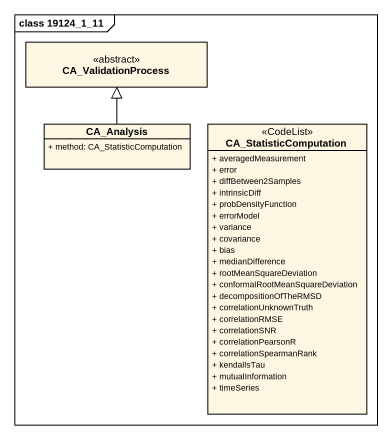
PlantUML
@startuml
mainframe class 19124_1_11
hide circle
hide empty members
skinparam classAttributeIconSize 0
class CA_ValidationProcess <<abstract>>
class CA_Analysis {
  + method: CA_StatisticComputation
}
class CA_StatisticComputation <<CodeList>> {
  + averagedMeasurement
  + error
  + diffBetween2Samples
  + intrinsicDiff
  + probDensityFunction
  + errorModel
  + variance
  + covariance
  + bias
  + medianDifference
  + rootMeanSquareDeviation
  + conformalRootMeanSquareDeviation
  + decompositionOfTheRMSD
  + correlationUnknownTruth
  + correlationRMSE
  + correlationSNR
  + correlationPearsonR
  + correlationSpearmanRank
  + kendallsTau
  + mutualInformation
  + timeSeries
}
CA_Analysis -up-|> CA_ValidationProcess
@enduml
